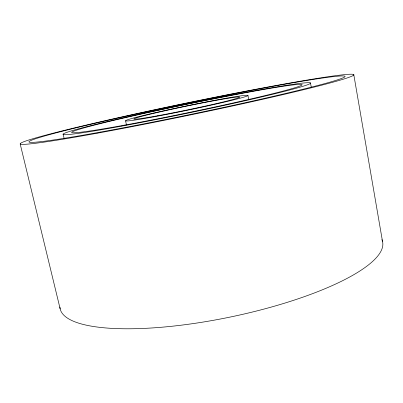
<?xml version="1.0" encoding="UTF-8"?>
<svg xmlns="http://www.w3.org/2000/svg" width="403" height="403" viewBox="0 0 403 403"><rect width="100%" height="100%" fill="white"/><g stroke="black" fill="none" stroke-linecap="round" stroke-linejoin="round"><path stroke-width="0.6" d="M20.15 143.831L60.168 308.884M63.155 134.224L64.153 138.506M125.555 120.784L126.497 125.081M247.931 95.405L248.767 99.717M310.486 82.927L311.267 87.255M353.784 74.631L382.497 241.372M381.878 239.599A164.671 42.688 -11.7 0 1 231.428 316.798A164.671 42.688 -11.7 0 1 59.911 307.036M97.047 133.242A170.383 6.216 -11.7 0 0 353.673 75.119A170.383 6.216 -11.7 0 0 110.271 119.53A170.383 6.216 -11.7 0 0 97.047 133.242M100.181 132.119A161.452 5.874 -11.7 0 0 344.812 76.862A161.452 5.874 -11.7 0 0 115.918 118.497A161.452 5.874 -11.7 0 0 100.181 132.119M121.777 126.104A126.346 4.554 -11.7 0 0 310.537 83.25A126.346 4.554 -11.7 0 0 128.295 116.699A126.346 4.554 -11.7 0 0 121.777 126.104M125.091 125.011A117.701 4.237 -11.7 0 0 302.008 84.952A117.701 4.237 -11.7 0 0 133.453 115.797A117.701 4.237 -11.7 0 0 125.091 125.011M153.891 116.84A62.5 2.232 -11.7 0 0 247.9 95.571A62.5 2.232 -11.7 0 0 158.475 111.948A62.5 2.232 -11.7 0 0 153.891 116.84M157.79 115.711A54.118 1.929 -11.7 0 0 239.659 97.239A54.118 1.929 -11.7 0 0 162.787 111.273A54.118 1.929 -11.7 0 0 157.79 115.711"/></g></svg>
